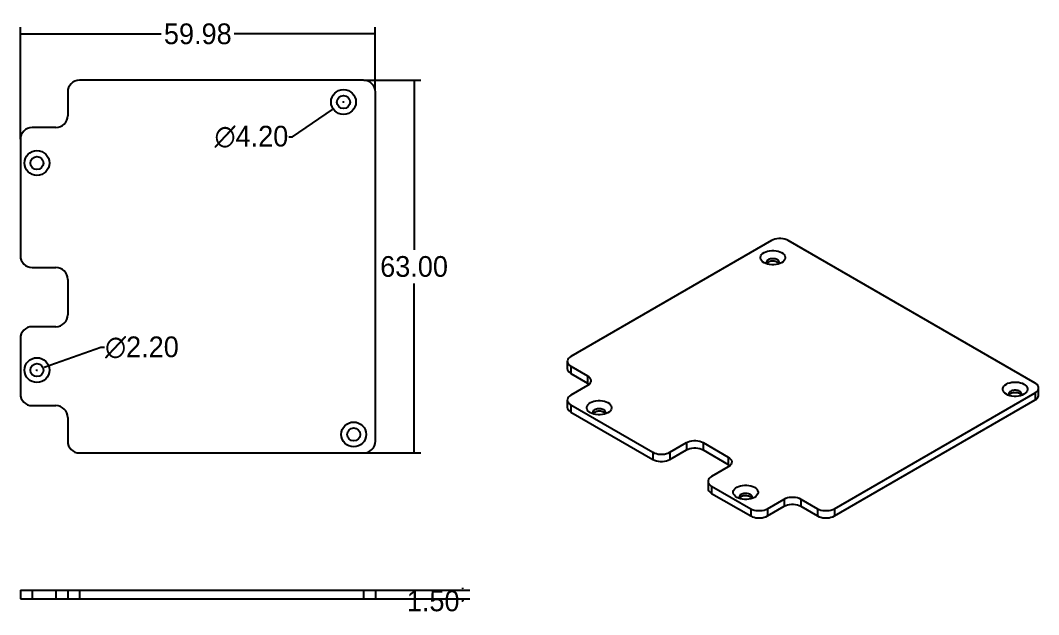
# Model space of a CAD drawing. Header units: millimetres. Extents: x 1426 to 4436, y -331 to 92.
# Drawn here: x 1726.3 to 1898.4, y -217.3 to -116.9 of the extents above; entities that cross this region are included whole.
import ezdxf

# ---------------------------------------------------------------- set-up
doc = ezdxf.new("R2010")
doc.units = ezdxf.units.MM
doc.styles.add('ST', font='PMingLiU.ttf')
doc.styles.get("Standard").update_dxf_attribs({"font": 'txt', "bigfont": 'gbcbig.shx'})
doc.dimstyles.get("Standard").update_dxf_attribs({"dimtxt": 0.18, "dimasz": 0.18, "dimexe": 0.18, "dimexo": 0.0625, "dimgap": 0.09, "dimtad": 0, "dimtih": 1, "dimtoh": 1, "dimdec": 4, "dimzin": 0, "dimdsep": 46, "dimtxsty": 'Standard', "dimcen": 0.09, "dimadec": 0, "dimazin": 0, "dimtfac": 1, "dimtdec": 4, "dimtofl": 0, "dimtmove": 0, "dimatfit": 0, "dimfxl": 0, "dimtolj": 1, "dimtzin": 0, "dimarcsym": 0})

# ---------------------------------------------------------------- blocks, each defined once
blk = doc.blocks.new('*D180')
at = {"color": 0, "lineweight": -2}
for p, q in [((1726.27, -136.95), (1726.27, -118.03)), ((1786.25, -128.67), (1786.25, -118.03)), ((1726.45, -119.19), (1750.09, -119.19)), ((1786.07, -119.19), (1762.43, -119.19))]:
    blk.add_line(p, q, dxfattribs=at)
at = {"color": 0}
for points in [[(1726.45, -119.16), (1726.45, -119.22), (1726.27, -119.19)], [(1786.07, -119.16), (1786.07, -119.22), (1786.25, -119.19)]]:
    blk.add_solid(points, dxfattribs=at)
at = {"layer": 'Defpoints', "color": 0}
for p in [(1786.25, -119.19), (1786.25, -128.74), (1726.27, -137.01)]:
    blk.add_point(p, dxfattribs=at)
at = {"color": 0, "lineweight": -2, "insert": (1756.26, -119.19), "char_height": 3.5, "attachment_point": 5, "style": 'ST'}
blk.add_mtext('\\A1;59.98', dxfattribs=at)
blk = doc.blocks.new('*D181')
at = {"color": 0, "lineweight": -2}
for p, q in [((1784.33, -127.01), (1793.98, -127.01)), ((1792.81, -127.19), (1792.81, -155.66)), ((1792.81, -189.83), (1792.81, -161.36)), ((1784.33, -190.01), (1793.98, -190.01))]:
    blk.add_line(p, q, dxfattribs=at)
at = {"color": 0}
for points in [[(1792.78, -127.19), (1792.84, -127.19), (1792.81, -127.01)], [(1792.78, -189.83), (1792.84, -189.83), (1792.81, -190.01)]]:
    blk.add_solid(points, dxfattribs=at)
at = {"layer": 'Defpoints', "color": 0}
for p in [(1784.27, -127.01), (1784.27, -190.01), (1792.81, -190.01)]:
    blk.add_point(p, dxfattribs=at)
at = {"color": 0, "lineweight": -2, "insert": (1792.81, -158.51), "char_height": 3.5, "attachment_point": 5, "style": 'ST'}
blk.add_mtext('\\A1;63.00', dxfattribs=at)
blk = doc.blocks.new('*D182')
at = {"color": 0, "lineweight": -2}
for p, q in [((1739.87, -172.18), (1730.28, -175.58)), ((1740.47, -172.18), (1739.87, -172.18)), ((1728.98, -176.01), (1729.16, -176.01)), ((1729.07, -176.1), (1729.07, -175.92))]:
    blk.add_line(p, q, dxfattribs=at)
at = {"color": 0}
blk.add_solid([(1730.27, -175.55), (1730.29, -175.61), (1730.11, -175.64)], dxfattribs=at)
at = {"layer": 'Defpoints', "color": 0}
for p in [(1728.03, -176.38), (1730.11, -175.64)]:
    blk.add_point(p, dxfattribs=at)
at = {"color": 0, "lineweight": -2, "insert": (1746.82, -172.18), "char_height": 3.5, "attachment_point": 5, "style": 'ST'}
blk.add_mtext('\\A1;∅2.20', dxfattribs=at)
blk = doc.blocks.new('*D183')
at = {"color": 0, "lineweight": -2}
for p, q in [((1780.79, -130.69), (1780.97, -130.69)), ((1780.88, -130.78), (1780.88, -130.6)), ((1772.27, -136.58), (1779, -131.98)), ((1771.66, -136.58), (1772.27, -136.58))]:
    blk.add_line(p, q, dxfattribs=at)
at = {"color": 0}
blk.add_solid([(1778.99, -131.95), (1779.02, -132), (1779.15, -131.88)], dxfattribs=at)
at = {"layer": 'Defpoints', "color": 0}
for p in [(1782.62, -129.51), (1779.15, -131.88)]:
    blk.add_point(p, dxfattribs=at)
at = {"color": 0, "lineweight": -2, "insert": (1765.32, -136.58), "char_height": 3.5, "attachment_point": 5, "style": 'ST'}
blk.add_mtext('\\A1;∅4.20', dxfattribs=at)
blk = doc.blocks.new('*D184')
at = {"color": 0, "lineweight": -2}
for p, q in [((1786.33, -213.17), (1802.22, -213.17)), ((1801.05, -212.99), (1801.05, -212.81)), ((1786.33, -214.67), (1802.22, -214.67)), ((1801.05, -215.03), (1800.87, -215.03)), ((1801.05, -214.85), (1801.05, -215.03))]:
    blk.add_line(p, q, dxfattribs=at)
at = {"color": 0}
for points in [[(1801.02, -212.99), (1801.08, -212.99), (1801.05, -213.17)], [(1801.02, -214.85), (1801.08, -214.85), (1801.05, -214.67)]]:
    blk.add_solid(points, dxfattribs=at)
at = {"layer": 'Defpoints', "color": 0}
for p in [(1786.27, -213.17), (1786.27, -214.67), (1801.05, -214.67)]:
    blk.add_point(p, dxfattribs=at)
at = {"color": 0, "lineweight": -2, "insert": (1796.04, -215.03), "char_height": 3.5, "attachment_point": 5, "style": 'ST'}
blk.add_mtext('\\A1;1.50', dxfattribs=at)

msp = doc.modelspace()

# ---------------------------------------------------------------- linework, layer by layer
for p, q in [((1784.2713, -127.00942), (1736.2713, -127.00942)), ((1734.2713, -129.00942), (1734.2713, -133.00942)), ((1786.2713, -188.00942), (1786.2713, -129.00942)), ((1732.2713, -135.00942), (1728.2713, -135.00942)), ((1726.2713, -137.00942), (1726.2713, -156.66162)), ((1853.23489, -154.10718), (1819.29377, -173.70291)), ((1897.78262, -178.1936), (1856.06332, -154.10718)), ((1728.2713, -158.66162), (1732.2713, -158.66162)), ((1734.2713, -160.66162), (1734.2713, -166.66162)), ((1732.2713, -168.66162), (1728.2713, -168.66162)), ((1726.2713, -170.66162), (1726.2713, -180.00942)), ((1818.70798, -174.5194), (1818.70798, -175.74415)), ((1819.29377, -175.33589), (1822.12219, -176.96887)), ((1819.29377, -175.33589), (1819.29377, -176.56064)), ((1819.29377, -176.56064), (1822.12219, -178.19362)), ((1822.12219, -176.96887), (1822.12219, -178.19362)), ((1822.12219, -178.60184), (1819.29377, -180.23482)), ((1863.8415, -199.42231), (1897.78262, -179.82658)), ((1897.78262, -179.82658), (1897.78262, -181.05133)), ((1898.36841, -180.23484), (1898.36841, -179.01009)), ((1728.2713, -182.00942), (1732.2713, -182.00942)), ((1818.70798, -181.05131), (1818.70798, -182.27606)), ((1819.29377, -181.8678), (1833.18997, -189.8907)), ((1819.29377, -181.8678), (1819.29377, -183.09255)), ((1863.8415, -200.64706), (1897.78262, -181.05133)), ((1734.2713, -184.00942), (1734.2713, -188.00942)), ((1819.29377, -183.09255), (1833.18997, -191.11545)), ((1836.0184, -189.8907), (1838.84683, -188.25772)), ((1838.84683, -188.25772), (1838.84683, -189.48247)), ((1841.67525, -188.25772), (1845.91789, -190.70719)), ((1841.67525, -188.25772), (1841.67525, -189.48247)), ((1736.2713, -190.00942), (1784.2713, -190.00942)), ((1833.18997, -189.8907), (1833.18997, -191.11545)), ((1836.0184, -191.11545), (1838.84683, -189.48247)), ((1836.0184, -189.8907), (1836.0184, -191.11545)), ((1841.67525, -189.48247), (1845.91789, -191.93194)), ((1845.91789, -190.70719), (1845.91789, -191.93194)), ((1845.91789, -192.34016), (1843.08947, -193.97314)), ((1842.50368, -194.78963), (1842.50368, -196.01438)), ((1843.08947, -195.60612), (1849.69936, -199.42231)), ((1843.08947, -195.60612), (1843.08947, -196.83087)), ((1843.08947, -196.83087), (1849.69936, -200.64706)), ((1852.52779, -199.42231), (1855.35621, -197.78933)), ((1855.35621, -197.78933), (1855.35621, -199.01408)), ((1858.18464, -197.78933), (1861.01307, -199.42231)), ((1858.18464, -197.78933), (1858.18464, -199.01408)), ((1849.69936, -199.42231), (1849.69936, -200.64706)), ((1852.52779, -200.64706), (1855.35621, -199.01408)), ((1852.52779, -199.42231), (1852.52779, -200.64706)), ((1858.18464, -199.01408), (1861.01307, -200.64706)), ((1861.01307, -199.42231), (1861.01307, -200.64706)), ((1863.8415, -199.42231), (1863.8415, -200.64706)), ((1726.2713, -213.16988), (1786.2713, -213.16988)), ((1726.2713, -213.16988), (1726.2713, -214.66988)), ((1728.2713, -213.16988), (1728.2713, -214.66988)), ((1732.2713, -213.16988), (1732.2713, -214.66988)), ((1734.2713, -213.16988), (1734.2713, -214.66988)), ((1736.2713, -213.16988), (1736.2713, -214.66988)), ((1784.2713, -213.16988), (1784.2713, -214.66988)), ((1786.2713, -213.16988), (1786.2713, -214.66988)), ((1726.2713, -214.66988), (1786.2713, -214.66988))]:
    msp.add_line(p, q)
for points in [[(1856.06332, -154.10718, 0), (1855.79626, -153.9778, 0), (1855.49434, -153.87717, 0), (1855.16674, -153.80833, 0), (1854.82342, -153.77338, 0), (1854.47479, -153.77338, 0), (1854.13147, -153.80833, 0), (1853.80387, -153.87717, 0), (1853.50195, -153.9778, 0), (1853.23489, -154.10718, 0)], [(1851.9593, -157.85074, 0), (1851.72401, -157.68885, 0), (1851.54098, -157.50582, 0), (1851.41579, -157.30722, 0), (1851.35223, -157.09909, 0), (1851.35224, -156.88776, 0), (1851.41581, -156.67963, 0), (1851.54101, -156.48103, 0), (1851.72404, -156.29801, 0), (1851.95934, -156.13612, 0), (1852.23976, -156.00027, 0), (1852.55677, -155.89461, 0), (1852.90075, -155.82233, 0), (1853.26125, -155.78563, 0), (1853.6273, -155.78563, 0), (1853.98779, -155.82234, 0), (1854.33177, -155.89462, 0), (1854.64878, -156.00029, 0), (1854.92919, -156.13614, 0), (1855.16448, -156.29804, 0), (1855.3475, -156.48107, 0), (1855.47269, -156.67966, 0), (1855.53625, -156.88779, 0), (1855.53625, -157.09913, 0), (1855.47268, -157.30726, 0), (1855.34748, -157.50585, 0), (1855.16444, -157.68887, 0), (1854.92917, -157.85076, 0)], [(1854.92917, -157.85076, 0), (1854.64875, -157.9866, 0), (1854.33174, -158.09227, 0), (1853.98776, -158.16455, 0), (1853.62727, -158.20125, 0), (1853.26122, -158.20125, 0), (1852.90072, -158.16455, 0), (1852.55674, -158.09227, 0), (1852.23973, -157.9866, 0), (1851.95932, -157.85076, 0), (1851.9593, -157.85074, 0)], [(1854.54424, -157.80994, 0), (1854.52753, -157.69966, 0), (1854.4779, -157.59273, 0), (1854.39687, -157.4924, 0), (1854.28689, -157.40172, 0), (1854.15131, -157.32344, 0), (1853.99424, -157.25995, 0), (1853.82047, -157.21316, 0), (1853.63526, -157.18451, 0), (1853.44424, -157.17486, 0), (1853.25323, -157.18451, 0), (1853.06802, -157.21316, 0), (1852.89424, -157.25995, 0), (1852.73718, -157.32344, 0), (1852.60159, -157.40172, 0), (1852.49161, -157.4924, 0), (1852.41058, -157.59273, 0), (1852.36095, -157.69966, 0), (1852.34424, -157.80994, 0)], [(1852.34424, -157.80994, 0), (1852.36095, -157.92022, 0), (1852.41058, -158.02715, 0), (1852.42934, -158.05487, 0)], [(1854.48587, -158.01407, 0), (1854.40865, -157.91274, 0), (1854.30213, -157.82069, 0), (1854.16954, -157.74073, 0), (1854.01492, -157.67526, 0), (1853.84295, -157.6263, 0), (1853.65887, -157.59532, 0), (1853.46827, -157.58327, 0), (1853.27693, -157.5905, 0), (1853.09068, -157.61681, 0), (1852.91518, -157.6614, 0), (1852.75575, -157.7229, 0), (1852.61724, -157.79945, 0), (1852.50385, -157.88872, 0), (1852.41904, -157.988, 0), (1852.40261, -158.01407, 0)], [(1854.45914, -158.05487, 0), (1854.51739, -157.9494, 0), (1854.54303, -157.8397, 0), (1854.54424, -157.80994, 0)], [(1819.29377, -173.70291, 0), (1819.06968, -173.8571, 0), (1818.89537, -174.03141, 0), (1818.77613, -174.22054, 0), (1818.71559, -174.41876, 0), (1818.70798, -174.5194, 0)], [(1818.70798, -174.5194, 0), (1818.73837, -174.71991, 0), (1818.8286, -174.91433, 0), (1818.97593, -175.09674, 0), (1819.17589, -175.26162, 0), (1819.29377, -175.33589, 0)], [(1818.70798, -175.74415, 0), (1818.73837, -175.94466, 0), (1818.8286, -176.13908, 0), (1818.97593, -176.3215, 0), (1819.17589, -176.48637, 0), (1819.29377, -176.56064, 0)], [(1822.12219, -176.96887, 0), (1822.34628, -177.12305, 0), (1822.5206, -177.29736, 0), (1822.63983, -177.4865, 0), (1822.70037, -177.68472, 0), (1822.70798, -177.78535, 0)], [(1822.70798, -177.78535, 0), (1822.6776, -177.98586, 0), (1822.58737, -178.18028, 0), (1822.44003, -178.3627, 0), (1822.24007, -178.52757, 0), (1822.12219, -178.60184, 0)], [(1822.12219, -178.19362, 0), (1822.34628, -178.3478, 0), (1822.40355, -178.39773, 0)], [(1892.90928, -180.08448, 0), (1892.67399, -179.92259, 0), (1892.49097, -179.73956, 0), (1892.36578, -179.54096, 0), (1892.30222, -179.33283, 0), (1892.30222, -179.1215, 0), (1892.36579, -178.91337, 0), (1892.491, -178.71477, 0), (1892.67403, -178.53175, 0), (1892.90933, -178.36986, 0), (1893.18974, -178.23401, 0), (1893.50676, -178.12835, 0), (1893.85074, -178.05607, 0), (1894.21123, -178.01937, 0), (1894.57729, -178.01937, 0), (1894.93778, -178.05608, 0), (1895.28175, -178.12836, 0), (1895.59876, -178.23403, 0), (1895.87917, -178.36988, 0), (1896.11447, -178.53178, 0), (1896.29749, -178.71481, 0), (1896.42268, -178.9134, 0), (1896.48624, -179.12153, 0), (1896.48624, -179.33287, 0), (1896.42267, -179.541, 0), (1896.29746, -179.73959, 0), (1896.11443, -179.92261, 0), (1895.87915, -180.0845, 0)], [(1898.36841, -179.01009, 0), (1898.33802, -178.80958, 0), (1898.24779, -178.61516, 0), (1898.10046, -178.43274, 0), (1897.9005, -178.26787, 0), (1897.78262, -178.1936, 0)], [(1819.29377, -180.23482, 0), (1819.06968, -180.38901, 0), (1818.89537, -180.56332, 0), (1818.77613, -180.75245, 0), (1818.71559, -180.95067, 0), (1818.70798, -181.05131, 0)], [(1895.87915, -180.0845, 0), (1895.59874, -180.22034, 0), (1895.28173, -180.32601, 0), (1894.93775, -180.39829, 0), (1894.57726, -180.43499, 0), (1894.2112, -180.43499, 0), (1893.85071, -180.39829, 0), (1893.50673, -180.32601, 0), (1893.18972, -180.22034, 0), (1892.9093, -180.0845, 0), (1892.90928, -180.08448, 0)], [(1895.17205, -179.59461, 0), (1895.02516, -179.52346, 0), (1894.85911, -179.46811, 0), (1894.67893, -179.43024, 0), (1894.4901, -179.41102, 0), (1894.29836, -179.41102, 0), (1894.10953, -179.43024, 0), (1893.92935, -179.46811, 0), (1893.7633, -179.52346, 0), (1893.61641, -179.59461, 0), (1893.49316, -179.67942, 0), (1893.39729, -179.77529, 0), (1893.33171, -179.87931, 0), (1893.29842, -179.98833, 0), (1893.29423, -180.04368, 0)], [(1893.29423, -180.04368, 0), (1893.31094, -180.15396, 0), (1893.36057, -180.26089, 0), (1893.37933, -180.28861, 0)], [(1895.43586, -180.24781, 0), (1895.35864, -180.14648, 0), (1895.25212, -180.05443, 0), (1895.11953, -179.97447, 0), (1894.9649, -179.909, 0), (1894.79294, -179.86004, 0), (1894.60885, -179.82906, 0), (1894.41825, -179.81701, 0), (1894.22692, -179.82424, 0), (1894.04067, -179.85055, 0), (1893.86516, -179.89514, 0), (1893.70573, -179.95664, 0), (1893.56722, -180.03319, 0), (1893.45384, -180.12246, 0), (1893.36903, -180.22174, 0), (1893.3526, -180.24781, 0)], [(1895.49423, -180.04368, 0), (1895.47752, -179.9334, 0), (1895.42789, -179.82647, 0), (1895.34686, -179.72614, 0), (1895.23688, -179.63546, 0), (1895.17205, -179.59461, 0)], [(1895.40913, -180.28861, 0), (1895.46738, -180.18314, 0), (1895.49302, -180.07344, 0), (1895.49423, -180.04368, 0)], [(1897.78262, -179.82658, 0), (1898.00671, -179.67239, 0), (1898.18102, -179.49808, 0), (1898.30026, -179.30894, 0), (1898.3608, -179.11073, 0), (1898.36841, -179.01009, 0)], [(1897.78262, -181.05133, 0), (1898.00671, -180.89714, 0), (1898.18102, -180.72283, 0), (1898.30026, -180.53369, 0), (1898.3608, -180.33548, 0), (1898.36841, -180.23484, 0)], [(1818.70798, -181.05131, 0), (1818.73837, -181.25182, 0), (1818.8286, -181.44624, 0), (1818.97593, -181.62865, 0), (1819.17589, -181.79353, 0), (1819.29377, -181.8678, 0)], [(1818.70798, -182.27606, 0), (1818.73837, -182.47657, 0), (1818.8286, -182.67099, 0), (1818.97593, -182.8534, 0), (1819.17589, -183.01828, 0), (1819.29377, -183.09255, 0)], [(1822.61389, -183.21311, 0), (1822.3786, -183.05122, 0), (1822.19558, -182.86819, 0), (1822.07039, -182.6696, 0), (1822.00683, -182.46147, 0), (1822.00683, -182.25013, 0), (1822.0704, -182.042, 0), (1822.19561, -181.84341, 0), (1822.37864, -181.66038, 0), (1822.61394, -181.49849, 0), (1822.89435, -181.36264, 0), (1823.21137, -181.25698, 0), (1823.55535, -181.1847, 0), (1823.91584, -181.148, 0), (1824.2819, -181.14801, 0), (1824.64239, -181.18471, 0), (1824.98637, -181.25699, 0), (1825.30338, -181.36266, 0), (1825.58379, -181.49851, 0), (1825.81908, -181.66041, 0), (1826.0021, -181.84344, 0), (1826.12729, -182.04203, 0), (1826.19085, -182.25016, 0), (1826.19085, -182.4615, 0), (1826.12728, -182.66963, 0), (1826.00207, -182.86822, 0), (1825.81904, -183.05125, 0), (1825.58376, -183.21313, 0)], [(1825.58376, -183.21313, 0), (1825.30335, -183.34897, 0), (1824.98634, -183.45464, 0), (1824.64236, -183.52693, 0), (1824.28187, -183.56362, 0), (1823.91581, -183.56362, 0), (1823.55532, -183.52693, 0), (1823.21134, -183.45464, 0), (1822.89433, -183.34897, 0), (1822.61392, -183.21313, 0), (1822.61389, -183.21311, 0)], [(1824.87666, -182.72325, 0), (1824.72977, -182.65209, 0), (1824.56372, -182.59674, 0), (1824.38354, -182.55887, 0), (1824.19471, -182.53965, 0), (1824.00297, -182.53965, 0), (1823.81414, -182.55887, 0), (1823.63396, -182.59674, 0), (1823.46791, -182.65209, 0), (1823.32102, -182.72325, 0), (1823.19777, -182.80805, 0), (1823.1019, -182.90392, 0), (1823.03632, -183.00794, 0), (1823.00303, -183.11696, 0), (1822.99884, -183.17231, 0)], [(1822.99884, -183.17231, 0), (1823.01555, -183.28259, 0), (1823.06518, -183.38952, 0), (1823.08394, -183.41725, 0)], [(1825.14047, -183.37644, 0), (1825.06325, -183.27511, 0), (1824.95673, -183.18307, 0), (1824.82414, -183.1031, 0), (1824.66951, -183.03764, 0), (1824.49755, -182.98867, 0), (1824.31347, -182.95769, 0), (1824.12286, -182.94564, 0), (1823.93153, -182.95287, 0), (1823.74528, -182.97918, 0), (1823.56978, -183.02377, 0), (1823.41035, -183.08527, 0), (1823.27183, -183.16182, 0), (1823.15845, -183.25109, 0), (1823.07364, -183.35037, 0), (1823.05721, -183.37644, 0)], [(1825.19884, -183.17231, 0), (1825.18213, -183.06203, 0), (1825.1325, -182.9551, 0), (1825.05147, -182.85477, 0), (1824.94149, -182.76409, 0), (1824.87666, -182.72325, 0)], [(1825.11374, -183.41725, 0), (1825.17199, -183.31178, 0), (1825.19763, -183.20207, 0), (1825.19884, -183.17231, 0)], [(1838.84683, -188.25772, 0), (1839.11389, -188.12834, 0), (1839.4158, -188.02771, 0), (1839.7434, -187.95887, 0), (1840.08673, -187.92391, 0), (1840.43535, -187.92391, 0), (1840.77868, -187.95887, 0), (1841.10628, -188.02771, 0), (1841.40819, -188.12834, 0), (1841.67525, -188.25772, 0)], [(1838.84683, -189.48247, 0), (1839.11389, -189.35309, 0), (1839.4158, -189.25246, 0), (1839.7434, -189.18362, 0), (1840.08673, -189.14866, 0), (1840.43535, -189.14866, 0), (1840.77868, -189.18362, 0), (1841.10628, -189.25246, 0), (1841.40819, -189.35309, 0), (1841.67525, -189.48247, 0)], [(1833.18997, -189.8907, 0), (1833.45703, -190.02008, 0), (1833.75895, -190.12071, 0), (1834.08655, -190.18955, 0), (1834.42987, -190.2245, 0), (1834.7785, -190.2245, 0), (1835.12182, -190.18955, 0), (1835.44942, -190.12071, 0), (1835.75134, -190.02008, 0), (1836.0184, -189.8907, 0)], [(1845.91789, -190.70719, 0), (1846.14198, -190.86137, 0), (1846.3163, -191.03568, 0), (1846.43553, -191.22482, 0), (1846.49607, -191.42304, 0), (1846.50368, -191.52368, 0)], [(1833.18997, -191.11545, 0), (1833.45703, -191.24483, 0), (1833.75895, -191.34546, 0), (1834.08655, -191.4143, 0), (1834.42987, -191.44926, 0), (1834.7785, -191.44926, 0), (1835.12182, -191.4143, 0), (1835.44942, -191.34546, 0), (1835.75134, -191.24483, 0), (1836.0184, -191.11545, 0)], [(1846.50368, -191.52368, 0), (1846.4733, -191.72419, 0), (1846.38306, -191.9186, 0), (1846.23573, -192.10102, 0), (1846.03577, -192.2659, 0), (1845.91789, -192.34016, 0)], [(1845.91789, -191.93194, 0), (1846.14198, -192.08612, 0), (1846.19925, -192.13605, 0)], [(1843.08947, -193.97314, 0), (1842.86538, -194.12733, 0), (1842.69106, -194.30164, 0), (1842.57183, -194.49077, 0), (1842.51129, -194.68899, 0), (1842.50368, -194.78963, 0)], [(1842.50368, -194.78963, 0), (1842.53406, -194.99014, 0), (1842.62429, -195.18456, 0), (1842.77163, -195.36698, 0), (1842.97159, -195.53185, 0), (1843.08947, -195.60612, 0)], [(1842.50368, -196.01438, 0), (1842.53406, -196.21489, 0), (1842.62429, -196.40931, 0), (1842.77163, -196.59173, 0), (1842.97159, -196.7566, 0), (1843.08947, -196.83087, 0)], [(1847.36532, -197.50387, 0), (1847.13003, -197.34197, 0), (1846.94701, -197.15895, 0), (1846.82181, -196.96035, 0), (1846.75825, -196.75222, 0), (1846.75826, -196.54088, 0), (1846.82183, -196.33276, 0), (1846.94703, -196.13416, 0), (1847.13006, -195.95114, 0), (1847.36536, -195.78925, 0), (1847.64578, -195.6534, 0), (1847.96279, -195.54773, 0), (1848.30677, -195.47546, 0), (1848.66727, -195.43876, 0), (1849.03332, -195.43876, 0), (1849.39381, -195.47546, 0), (1849.73779, -195.54775, 0), (1850.0548, -195.65342, 0), (1850.33521, -195.78927, 0), (1850.5705, -195.95117, 0), (1850.75352, -196.13419, 0), (1850.87872, -196.33279, 0), (1850.94228, -196.54092, 0), (1850.94227, -196.75226, 0), (1850.8787, -196.96039, 0), (1850.7535, -197.15898, 0), (1850.57047, -197.342, 0), (1850.33519, -197.50388, 0)], [(1850.33519, -197.50388, 0), (1850.05478, -197.63973, 0), (1849.73776, -197.7454, 0), (1849.39379, -197.81768, 0), (1849.03329, -197.85438, 0), (1848.66724, -197.85438, 0), (1848.30675, -197.81768, 0), (1847.96277, -197.7454, 0), (1847.64576, -197.63973, 0), (1847.36534, -197.50388, 0), (1847.36532, -197.50387, 0)], [(1849.62808, -197.014, 0), (1849.4812, -196.94285, 0), (1849.31515, -196.88749, 0), (1849.13497, -196.84963, 0), (1848.94614, -196.83041, 0), (1848.75439, -196.83041, 0), (1848.56556, -196.84963, 0), (1848.38539, -196.88749, 0), (1848.21933, -196.94285, 0), (1848.07245, -197.014, 0), (1847.9492, -197.09881, 0), (1847.85333, -197.19468, 0), (1847.78775, -197.2987, 0), (1847.75445, -197.40772, 0), (1847.75027, -197.46307, 0)], [(1847.75027, -197.46307, 0), (1847.76698, -197.57335, 0), (1847.8166, -197.68028, 0), (1847.83537, -197.708, 0)], [(1849.8919, -197.6672, 0), (1849.81468, -197.56587, 0), (1849.70815, -197.47382, 0), (1849.57557, -197.39385, 0), (1849.42094, -197.32839, 0), (1849.24897, -197.27943, 0), (1849.06489, -197.24845, 0), (1848.87429, -197.23639, 0), (1848.68296, -197.24363, 0), (1848.49671, -197.26994, 0), (1848.3212, -197.31452, 0), (1848.16177, -197.37602, 0), (1848.02326, -197.45257, 0), (1847.90988, -197.54185, 0), (1847.82507, -197.64113, 0), (1847.80863, -197.6672, 0)], [(1849.95027, -197.46307, 0), (1849.93355, -197.35279, 0), (1849.88393, -197.24586, 0), (1849.80289, -197.14553, 0), (1849.69291, -197.05485, 0), (1849.62808, -197.014, 0)], [(1849.86517, -197.708, 0), (1849.92342, -197.60253, 0), (1849.94906, -197.49283, 0), (1849.95027, -197.46307, 0)], [(1855.35621, -197.78933, 0), (1855.62328, -197.65995, 0), (1855.92519, -197.55931, 0), (1856.25279, -197.49047, 0), (1856.59612, -197.45552, 0), (1856.94474, -197.45552, 0), (1857.28807, -197.49047, 0), (1857.61566, -197.55931, 0), (1857.91758, -197.65995, 0), (1858.18464, -197.78933, 0)], [(1849.69936, -199.42231, 0), (1849.96642, -199.55168, 0), (1850.26834, -199.65232, 0), (1850.59594, -199.72116, 0), (1850.93926, -199.75611, 0), (1851.28789, -199.75611, 0), (1851.63121, -199.72116, 0), (1851.95881, -199.65232, 0), (1852.26073, -199.55168, 0), (1852.52779, -199.42231, 0)], [(1855.35621, -199.01408, 0), (1855.62328, -198.8847, 0), (1855.92519, -198.78406, 0), (1856.25279, -198.71522, 0), (1856.59612, -198.68027, 0), (1856.94474, -198.68027, 0), (1857.28807, -198.71522, 0), (1857.61566, -198.78406, 0), (1857.91758, -198.8847, 0), (1858.18464, -199.01408, 0)], [(1861.01307, -199.42231, 0), (1861.28013, -199.55168, 0), (1861.58204, -199.65232, 0), (1861.90964, -199.72116, 0), (1862.25297, -199.75611, 0), (1862.60159, -199.75611, 0), (1862.94492, -199.72116, 0), (1863.27252, -199.65232, 0), (1863.57443, -199.55168, 0), (1863.8415, -199.42231, 0)], [(1849.69936, -200.64706, 0), (1849.96642, -200.77643, 0), (1850.26834, -200.87707, 0), (1850.59594, -200.94591, 0), (1850.93926, -200.98086, 0), (1851.28789, -200.98086, 0), (1851.63121, -200.94591, 0), (1851.95881, -200.87707, 0), (1852.26073, -200.77643, 0), (1852.52779, -200.64706, 0)], [(1861.01307, -200.64706, 0), (1861.28013, -200.77643, 0), (1861.58204, -200.87707, 0), (1861.90964, -200.94591, 0), (1862.25297, -200.98086, 0), (1862.60159, -200.98086, 0), (1862.94492, -200.94591, 0), (1863.27252, -200.87707, 0), (1863.57443, -200.77643, 0), (1863.8415, -200.64706, 0)]]:
    msp.add_polyline3d(points)
for centre, radius in [((1780.88436, -130.69242), 2.1), ((1780.88436, -130.69242), 1.1), ((1729.0713, -141.00482), 2.1), ((1729.0713, -141.00482), 1.1), ((1729.0705, -176.00942), 2.1), ((1729.0705, -176.00942), 1.1), ((1782.60946, -186.87936), 2.1), ((1782.60946, -186.87936), 1.1)]:
    msp.add_circle(centre, radius)
for centre, start, end in [((1736.2713, -129.00942), 90, 180), ((1784.2713, -129.00942), 0, 90), ((1732.2713, -133.00942), 270, 0), ((1728.2713, -137.00942), 90, 180), ((1728.2713, -156.66162), 180, 270), ((1732.2713, -160.66162), 0, 90), ((1732.2713, -166.66162), 270, 0), ((1728.2713, -170.66162), 90, 180), ((1728.2713, -180.00942), 180, 270), ((1732.2713, -184.00942), 0, 90), ((1736.2713, -188.00942), 180, 270), ((1784.2713, -188.00942), 270, 0)]:
    msp.add_arc(centre, 2, start, end)

# ---------------------------------------------------------------- dimensions: what is measured, and where the dimension line sits
at = {"color": 1, "lineweight": -2}
dim = msp.add_linear_dim(base=(1786.25254, -119.19272), p1=(1726.2713, -137.00942), p2=(1786.25254, -128.73615), dimstyle='Standard', override={"dimtxt": 3.5, "dimexe": 1.166667, "dimgap": 0.875, "dimdec": 2, "dimtxsty": 'ST', "dimtdec": 2, "dimatfit": 3}, dxfattribs=at)
dim.commit()
dim.dimension.update_dxf_attribs({"geometry": '*D180', "text_midpoint": (1756.26192, -119.19272)})
for base, p1, p2, picture, middle in [((1792.81428, -190.00942), (1784.2713, -127.00942), (1784.2713, -190.00942), '*D181', (1792.81428, -158.50942)), ((1801.05368, -214.66988), (1786.2713, -213.16988), (1786.2713, -214.66988), '*D184', (1796.04337, -215.02988))]:
    dim = msp.add_linear_dim(base=base, p1=p1, p2=p2, angle=90, dimstyle='Standard', override={"dimtxt": 3.5, "dimexe": 1.166667, "dimgap": 0.875, "dimdec": 2, "dimtxsty": 'ST', "dimtdec": 2, "dimatfit": 3}, dxfattribs=at)
    dim.commit()
    dim.dimension.update_dxf_attribs({"geometry": picture, "text_midpoint": middle})
for p1, p2, picture, middle in [((1782.61772, -129.50689), (1779.15101, -131.87795), '*D183', (1765.31799, -136.58311)), ((1728.03365, -176.37678), (1730.10734, -175.64206), '*D182', (1746.82027, -172.1843))]:
    dim = msp.add_diameter_dim_2p(p1=p1, p2=p2, dimstyle='Standard', override={"dimtxt": 3.5, "dimexe": 1.166667, "dimgap": 0.875, "dimdec": 2, "dimtxsty": 'ST', "dimtdec": 2, "dimatfit": 3}, dxfattribs=at)
    dim.commit()
    dim.dimension.update_dxf_attribs({"geometry": picture, "text_midpoint": middle, "dimtype": 163})

doc.saveas('drawing.dxf')
